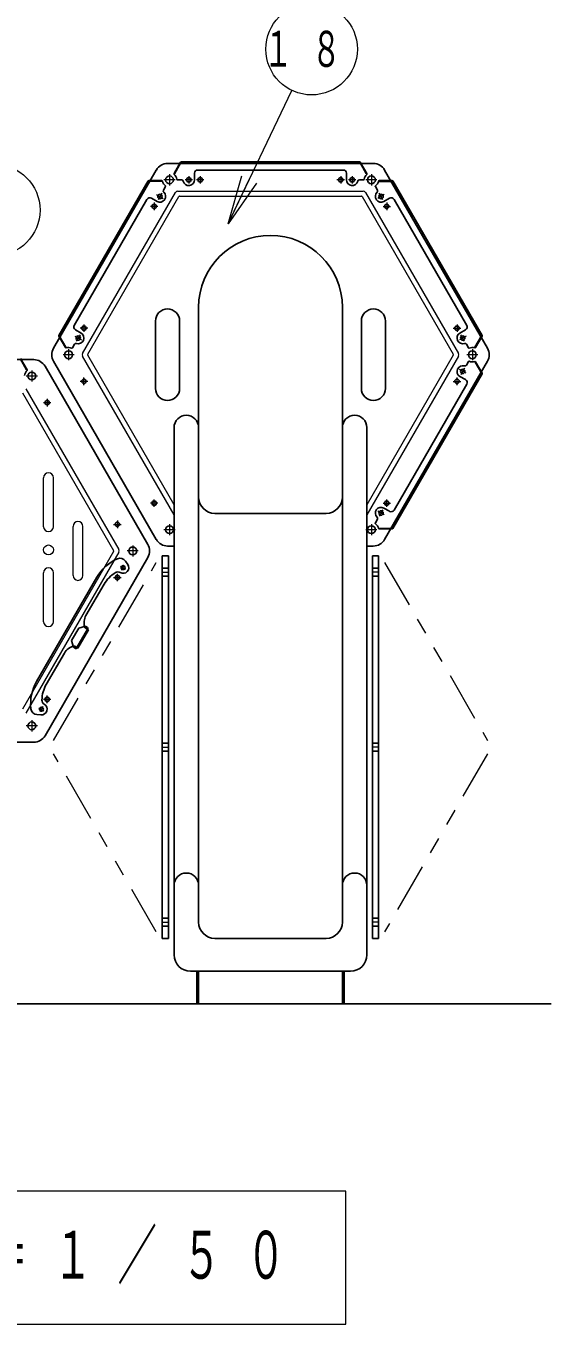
# Model space of a CAD drawing. Units: millimetres on the paper, scale 1:50. Extents: x -385 to 840, y 0 to 267.
# Drawn here: x 151 to 183.2, y 147.5 to 226.9 of the extents above; entities that cross this region are included whole.
import ezdxf

# ---------------------------------------------------------------- set-up
doc = ezdxf.new("R2010")
doc.units = ezdxf.units.MM
for name, pattern in [('USER1', [4.5, 2.5, -2]), ('USER2', [6, 3, -1, 1, -1]), ('USER3', [8, 3, -1, 1, -1, 1, -1])]:
    doc.linetypes.add(name, pattern=pattern)
doc.layers.add('1_50', color=7, linetype='Continuous', lineweight=25)
doc.styles.add('ＭＳ ゴシック', font='')
doc.styles.get('ＭＳ ゴシック').set_extended_font_data('MS Gothic')

msp = doc.modelspace()

# ---------------------------------------------------------------- linework, layer by layer
at = {"layer": '1_50', "lineweight": 13}
for p, q in [((163.382, 214.819), (167.288, 222.971)), ((163.382, 214.819), (164.227, 217.74)), ((163.382, 214.819), (164.678, 217.524)), ((165.129, 217.308), (163.382, 214.819)), ((152.097, 196.285), (152.097, 199.285)), ((152.697, 196.285), (152.697, 199.285)), ((153.897, 193.304), (153.897, 196.304)), ((154.497, 193.304), (154.497, 196.304)), ((152.097, 190.475), (152.097, 193.475)), ((152.697, 190.475), (152.697, 193.475)), ((170.597, 155.652), (119.797, 155.652)), ((170.597, 147.519), (170.597, 155.652)), ((119.797, 147.519), (170.597, 147.519))]:
    msp.add_line(p, q, dxfattribs=at)
at = {"layer": '1_50', "color": 131}
for p, q in [((159.689, 218.504), (172.275, 218.504)), ((152.703, 207.204), (158.996, 218.104)), ((172.968, 218.104), (179.261, 207.204)), ((138.904, 206.504), (151.49, 206.504)), ((152.183, 206.104), (158.476, 195.204)), ((158.996, 195.504), (152.703, 206.404)), ((179.261, 206.404), (172.968, 195.504)), ((160.082, 195.104), (159.689, 195.104)), ((171.882, 195.104), (172.275, 195.104)), ((158.476, 194.404), (152.183, 183.504)), ((159.362, 194.504), (159.362, 171.104)), ((159.362, 194.504), (159.742, 194.504)), ((159.362, 193.744), (159.742, 193.744)), ((159.742, 194.504), (159.742, 171.104)), ((172.222, 194.504), (172.222, 171.104)), ((172.602, 194.504), (172.222, 194.504)), ((172.602, 193.744), (172.222, 193.744)), ((172.602, 194.504), (172.602, 171.104)), ((159.362, 193.264), (159.742, 193.264)), ((172.602, 193.264), (172.222, 193.264)), ((138.904, 183.104), (151.49, 183.104)), ((159.362, 183.044), (159.742, 183.044)), ((172.602, 183.044), (172.222, 183.044)), ((159.362, 182.564), (159.742, 182.564)), ((172.602, 182.564), (172.222, 182.564)), ((159.362, 172.344), (159.742, 172.344)), ((172.602, 172.344), (172.222, 172.344)), ((159.362, 171.864), (159.742, 171.864)), ((172.602, 171.864), (172.222, 171.864)), ((159.362, 171.104), (159.742, 171.104)), ((172.602, 171.104), (172.222, 171.104)), ((161.482, 169.104), (161.482, 167.104)), ((161.572, 169.104), (161.572, 167.104)), ((170.392, 169.104), (170.392, 167.104)), ((170.482, 169.104), (170.482, 167.104))]:
    msp.add_line(p, q, dxfattribs=at)
at = {"layer": '1_50', "color": 190}
for p, q in [((160.083, 217.888), (160.485, 218.584)), ((160.523, 218.498), (160.459, 218.498)), ((160.52, 218.604), (171.443, 218.604)), ((160.583, 218.558), (160.583, 218.604)), ((171.38, 218.558), (171.38, 218.604)), ((171.44, 218.498), (171.505, 218.498)), ((171.88, 217.888), (171.478, 218.584)), ((161.332, 217.504), (161.332, 217.904)), ((161.532, 218.104), (170.432, 218.104)), ((170.632, 217.504), (170.632, 217.904)), ((153.032, 207.974), (158.493, 217.434)), ((158.502, 217.356), (158.462, 217.379)), ((159.333, 217.454), (158.528, 217.454)), ((158.584, 217.378), (158.616, 217.434)), ((159.565, 217.09), (159.435, 216.864)), ((160.282, 217.504), (160.543, 217.504)), ((171.681, 217.504), (171.42, 217.504)), ((172.399, 217.09), (172.529, 216.864)), ((172.631, 217.454), (173.435, 217.454)), ((173.38, 217.378), (173.348, 217.434)), ((173.462, 217.356), (173.502, 217.379)), ((173.47, 217.434), (178.932, 207.974)), ((153.971, 208.6), (158.421, 216.308)), ((159.04, 216.181), (158.694, 216.381)), ((172.923, 216.181), (173.27, 216.381)), ((173.543, 216.308), (177.993, 208.6)), ((161.582, 198.104), (161.582, 209.704)), ((170.382, 198.104), (170.382, 209.704)), ((158.942, 204.744), (158.942, 208.864)), ((160.422, 204.744), (160.422, 208.864)), ((171.542, 204.744), (171.542, 208.864)), ((173.022, 204.744), (173.022, 208.864)), ((153.103, 208.006), (153.063, 208.029)), ((154.39, 208.127), (154.044, 208.327)), ((177.573, 208.127), (177.92, 208.327)), ((178.86, 208.006), (178.9, 208.029)), ((153.434, 207.238), (153.032, 207.934)), ((153.125, 207.924), (153.093, 207.868)), ((153.866, 207.218), (153.996, 207.444)), ((178.098, 207.218), (177.968, 207.444)), ((178.529, 207.238), (178.932, 207.934)), ((178.838, 207.924), (178.87, 207.868)), ((151.096, 205.888), (150.693, 206.584)), ((173.47, 196.174), (178.932, 205.634)), ((178.098, 206.39), (177.968, 206.164)), ((178.529, 206.371), (178.932, 205.674)), ((178.838, 205.684), (178.87, 205.74)), ((173.543, 197.3), (177.993, 205.008)), ((177.573, 205.481), (177.92, 205.281)), ((178.86, 205.602), (178.9, 205.579)), ((172.923, 197.427), (173.27, 197.227)), ((172.399, 196.518), (172.529, 196.744)), ((172.631, 196.154), (173.435, 196.154)), ((173.38, 196.23), (173.348, 196.174)), ((173.462, 196.252), (173.502, 196.229))]:
    msp.add_line(p, q, dxfattribs=at)
at = {"layer": '1_50', "color": 190, "linetype": 'USER1', "lineweight": 13}
for p, q in [((160.123, 217.865), (160.523, 218.558)), ((160.523, 218.558), (171.44, 218.558)), ((171.84, 217.865), (171.44, 218.558)), ((160.123, 217.865), (160.084, 217.888)), ((171.84, 217.865), (171.88, 217.888)), ((153.073, 207.954), (158.532, 217.408)), ((159.332, 217.408), (158.532, 217.408)), ((159.332, 217.408), (159.332, 217.454)), ((172.632, 217.408), (172.632, 217.454)), ((172.632, 217.408), (173.432, 217.408)), ((173.432, 217.408), (178.89, 207.954)), ((153.473, 207.261), (153.073, 207.954)), ((153.473, 207.261), (153.433, 207.238)), ((178.49, 207.261), (178.89, 207.954)), ((178.49, 207.261), (178.53, 207.238)), ((151.055, 205.865), (150.655, 206.558)), ((151.055, 205.865), (151.095, 205.888)), ((173.432, 196.2), (178.89, 205.654)), ((178.49, 206.347), (178.53, 206.37)), ((178.49, 206.347), (178.89, 205.654)), ((172.632, 196.2), (172.632, 196.154)), ((172.632, 196.2), (173.432, 196.2))]:
    msp.add_line(p, q, dxfattribs=at)
at = {"layer": '1_50', "linetype": 'USER2', "lineweight": 13}
for p, q in [((159.804, 217.844), (159.804, 217.164)), ((172.159, 217.844), (172.159, 217.164)), ((160.144, 217.504), (159.464, 217.504)), ((172.499, 217.504), (171.819, 217.504)), ((153.966, 206.804), (153.286, 206.804)), ((153.626, 207.144), (153.626, 206.464)), ((178.677, 206.804), (177.997, 206.804)), ((178.337, 207.144), (178.337, 206.464)), ((151.375, 205.844), (151.375, 205.164)), ((151.715, 205.504), (151.035, 205.504)), ((159.804, 196.444), (159.804, 195.764)), ((172.159, 196.444), (172.159, 195.764)), ((160.144, 196.104), (159.464, 196.104)), ((172.499, 196.104), (171.819, 196.104)), ((157.892, 194.804), (157.212, 194.804)), ((157.552, 195.144), (157.552, 194.464)), ((151.375, 184.444), (151.375, 183.764)), ((151.715, 184.104), (151.035, 184.104))]:
    msp.add_line(p, q, dxfattribs=at)
at = {"layer": '1_50', "color": 2, "linetype": 'USER2', "lineweight": 13}
for p, q in [((160.982, 217.734), (160.982, 217.274)), ((161.682, 217.734), (161.682, 217.274)), ((170.282, 217.734), (170.282, 217.274)), ((170.982, 217.734), (170.982, 217.274)), ((161.212, 217.504), (160.752, 217.504)), ((161.912, 217.504), (161.452, 217.504)), ((170.512, 217.504), (170.052, 217.504)), ((171.212, 217.504), (170.752, 217.504)), ((158.865, 216.108), (158.865, 215.648)), ((159.016, 216.599), (159.414, 216.369)), ((159.33, 216.684), (159.1, 216.285)), ((172.947, 216.599), (172.549, 216.369)), ((172.863, 216.285), (172.633, 216.684)), ((173.098, 216.108), (173.098, 215.648)), ((159.095, 215.878), (158.635, 215.878)), ((172.868, 215.878), (173.328, 215.878)), ((154.33, 208.023), (154.1, 207.625)), ((154.795, 208.43), (154.335, 208.43)), ((154.565, 208.66), (154.565, 208.2)), ((177.168, 208.43), (177.628, 208.43)), ((177.398, 208.66), (177.398, 208.2)), ((177.863, 207.625), (177.633, 208.023)), ((154.016, 207.939), (154.414, 207.709)), ((177.947, 207.939), (177.549, 207.709)), ((177.947, 205.669), (177.549, 205.899)), ((177.863, 205.984), (177.633, 205.585)), ((154.795, 205.178), (154.335, 205.178)), ((154.565, 204.948), (154.565, 205.408)), ((177.168, 205.178), (177.628, 205.178)), ((177.398, 204.948), (177.398, 205.408)), ((152.314, 204.108), (152.314, 203.648)), ((152.084, 203.878), (152.544, 203.878)), ((159.095, 197.73), (158.635, 197.73)), ((158.865, 197.5), (158.865, 197.96)), ((172.868, 197.73), (173.328, 197.73)), ((173.098, 197.5), (173.098, 197.96)), ((172.947, 197.009), (172.549, 197.239)), ((172.863, 197.323), (172.633, 196.925)), ((156.384, 196.43), (156.844, 196.43)), ((156.614, 196.66), (156.614, 196.2)), ((156.384, 193.178), (156.844, 193.178)), ((156.614, 192.948), (156.614, 193.408)), ((152.314, 185.5), (152.314, 185.96)), ((152.084, 185.73), (152.544, 185.73))]:
    msp.add_line(p, q, dxfattribs=at)
at = {"layer": '1_50', "color": 131, "lineweight": 13}
for p, q in [((160.301, 216.804), (171.663, 216.804)), ((154.481, 206.884), (160.162, 216.724)), ((154.798, 206.834), (160.364, 216.474)), ((160.416, 216.504), (171.547, 216.504)), ((171.599, 216.474), (177.165, 206.834)), ((171.801, 216.724), (177.483, 206.884)), ((160.082, 197.023), (154.481, 206.724)), ((160.082, 197.623), (154.798, 206.774)), ((177.165, 206.774), (171.882, 197.623)), ((177.483, 206.724), (171.882, 197.023)), ((150.815, 204.474), (156.38, 194.834)), ((151.017, 204.724), (156.698, 194.884)), ((156.38, 194.774), (150.815, 185.134)), ((156.698, 194.724), (151.017, 184.884))]:
    msp.add_line(p, q, dxfattribs=at)
at = {"layer": '1_50', "color": 21}
for p, q in [((160.082, 202.354), (160.082, 170.104)), ((161.582, 172.104), (161.582, 202.354)), ((170.382, 172.104), (170.382, 202.354)), ((171.882, 202.354), (171.882, 170.104)), ((162.582, 197.104), (169.382, 197.104)), ((162.582, 171.104), (165.982, 171.104)), ((169.382, 171.104), (165.982, 171.104)), ((161.082, 169.104), (170.882, 169.104))]:
    msp.add_line(p, q, dxfattribs=at)
at = {"layer": '1_50', "color": 131, "linetype": 'USER3', "lineweight": 13}
for p, q in [((152.703, 183.204), (158.996, 194.104)), ((172.968, 194.104), (179.261, 183.204)), ((158.996, 171.504), (152.703, 182.404)), ((179.261, 182.404), (172.968, 171.504))]:
    msp.add_line(p, q, dxfattribs=at)
at = {"layer": '1_50', "color": 190, "linetype": 'USER2', "lineweight": 13}
for p, q in [((156.808, 193.874), (157.119, 193.694)), ((156.874, 193.628), (157.054, 193.94)), ((151.808, 185.214), (152.119, 185.034)), ((152.054, 185.28), (151.874, 184.968))]:
    msp.add_line(p, q, dxfattribs=at)
at = {"layer": '1_50', "color": 70}
for p, q in [((157.252, 193.983), (157.11, 194.189)), ((151.667, 186.81), (155.355, 193.199)), ((155.8, 192.769), (154.691, 190.848)), ((154.139, 188.891), (154.789, 190.017)), ((154.194, 188.859), (154.844, 189.985)), ((154.65, 190.097), (154.844, 189.985)), ((154, 188.972), (154.194, 188.859)), ((152.261, 186.639), (153.37, 188.56)), ((151.936, 184.775), (151.686, 184.795))]:
    msp.add_line(p, q, dxfattribs=at)
at = {"layer": '1_50', "color": 131, "linetype": 'USER2', "lineweight": 13}
for p, q in [((159.362, 193.504), (159.742, 193.504)), ((172.602, 193.504), (172.222, 193.504)), ((159.362, 182.804), (159.742, 182.804)), ((172.602, 182.804), (172.222, 182.804)), ((159.362, 172.104), (159.742, 172.104)), ((172.602, 172.104), (172.222, 172.104))]:
    msp.add_line(p, q, dxfattribs=at)
at = {"layer": '1_50', "color": 40}
for p, q in [((153.811, 189.323), (154.251, 190.085)), ((154.124, 188.865), (154.804, 190.043)), ((154.251, 190.085), (154.66, 190.195)), ((154.66, 190.195), (154.782, 190.125)), ((153.811, 189.323), (153.92, 188.913)), ((153.92, 188.913), (154.042, 188.843))]:
    msp.add_line(p, q, dxfattribs=at)
at = {"layer": '1_50'}
msp.add_line((106.203, 167.104), (183.152, 167.104), dxfattribs=at)
at = {"layer": '1_50', "lineweight": 13}
for centre in [(168.498, 225.496), (149.08, 215.654)]:
    msp.add_circle(centre, 2.8, dxfattribs=at)
at = {"layer": '1_50', "color": 131}
for centre in [(159.804, 217.504), (172.159, 217.504), (153.626, 206.804), (178.337, 206.804), (151.375, 205.504), (159.804, 196.104), (172.159, 196.104), (157.552, 194.804), (151.375, 184.104)]:
    msp.add_circle(centre, 0.24, dxfattribs=at)
at = {"layer": '1_50', "color": 2}
for centre in [(160.982, 217.504), (161.682, 217.504), (170.282, 217.504), (170.982, 217.504), (158.865, 215.878), (159.215, 216.484), (172.748, 216.484), (173.098, 215.878), (154.565, 208.43), (177.398, 208.43), (154.215, 207.824), (177.748, 207.824), (177.748, 205.784), (154.565, 205.178), (177.398, 205.178), (152.314, 203.878), (158.865, 197.73), (173.098, 197.73), (172.748, 197.124), (156.614, 196.43), (156.614, 193.178), (152.314, 185.73)]:
    msp.add_circle(centre, 0.135, dxfattribs=at)
at = {"layer": '1_50', "color": 131, "lineweight": 13}
msp.add_circle((152.397, 194.87), 0.3, dxfattribs=at)
at = {"layer": '1_50', "color": 190}
for centre in [(156.964, 193.784), (151.964, 185.124)]:
    msp.add_circle(centre, 0.12, dxfattribs=at)
at = {"layer": '1_50', "color": 131}
for centre, start, end in [((159.689, 217.704), 90, 150), ((172.275, 217.704), 30, 90), ((151.49, 205.704), 30, 90), ((153.395, 206.804), 150, 210), ((178.568, 206.804), 330, 30), ((159.689, 195.904), 210, 270), ((172.275, 195.904), 270, 330), ((157.783, 194.804), 330, 30), ((151.49, 183.904), 270, 330)]:
    msp.add_arc(centre, 0.8, start, end, dxfattribs=at)
at = {"layer": '1_50', "color": 190}
for centre, radius, start, end in [((160.459, 218.458), 0.04, 90, 150), ((160.52, 218.564), 0.04, 90, 150), ((160.523, 218.558), 0.06, 270, 0), ((171.44, 218.558), 0.06, 180, 270), ((171.443, 218.564), 0.04, 30, 90), ((171.505, 218.458), 0.04, 30, 90), ((160.118, 217.868), 0.04, 150, 229.19308), ((159.804, 217.504), 0.44, 4.78019, 49.19308), ((161.532, 217.904), 0.2, 90, 180), ((170.432, 217.904), 0.2, 0, 90), ((172.159, 217.504), 0.44, 130.80692, 175.21981), ((171.846, 217.868), 0.04, 310.80692, 30), ((158.528, 217.414), 0.04, 90, 150), ((158.532, 217.408), 0.06, 240, 330), ((158.651, 217.414), 0.04, 90, 150), ((159.333, 217.414), 0.04, 10.80692, 90), ((159.804, 217.504), 0.44, 190.80692, 235.21981), ((159.521, 216.814), 0.1, 150, 227.16041), ((159.53, 217.11), 0.04, 330, 55.21981), ((160.282, 217.544), 0.04, 184.78019, 270), ((160.543, 217.404), 0.1, 12.83959, 90), ((160.982, 217.504), 0.35, 192.83959, 0), ((170.982, 217.504), 0.35, 180, 347.16041), ((171.42, 217.404), 0.1, 90, 167.16041), ((171.681, 217.544), 0.04, 270, 355.21981), ((172.433, 217.11), 0.04, 124.78019, 210), ((172.159, 217.504), 0.44, 304.78019, 349.19308), ((172.442, 216.814), 0.1, 312.83959, 30), ((172.631, 217.414), 0.04, 90, 169.19308), ((173.313, 217.414), 0.04, 30, 90), ((173.432, 217.408), 0.06, 210, 300), ((173.435, 217.414), 0.04, 30, 90), ((158.594, 216.208), 0.2, 60, 150), ((159.215, 216.484), 0.35, 240, 47.16041), ((172.748, 216.484), 0.35, 132.83959, 300), ((173.37, 216.208), 0.2, 30, 120), ((165.982, 209.704), 4.4, 0, 180), ((159.682, 208.864), 0.74, 0, 180), ((172.282, 208.864), 0.74, 0, 180), ((154.144, 208.5), 0.2, 150, 240), ((154.215, 207.824), 0.35, 252.83959, 60), ((177.748, 207.824), 0.35, 120, 287.16041), ((177.82, 208.5), 0.2, 300, 30), ((153.066, 207.954), 0.04, 150, 210), ((153.128, 207.848), 0.04, 150, 210), ((153.073, 207.954), 0.06, 330, 60), ((153.469, 207.258), 0.04, 210, 289.19308), ((153.626, 206.804), 0.44, 64.78019, 109.19308), ((154.082, 207.394), 0.1, 72.83959, 150), ((177.881, 207.394), 0.1, 30, 107.16041), ((178.337, 206.804), 0.44, 70.80692, 115.21981), ((178.495, 207.258), 0.04, 250.80692, 330), ((178.89, 207.954), 0.06, 120, 210), ((178.836, 207.848), 0.04, 330, 30), ((178.897, 207.954), 0.04, 330, 30), ((153.831, 207.238), 0.04, 244.78019, 330), ((178.132, 207.238), 0.04, 210, 295.21981), ((151.375, 205.504), 0.44, 130.80692, 175.21981), ((151.061, 205.868), 0.04, 310.80692, 30), ((177.748, 205.784), 0.35, 72.83959, 240), ((177.881, 206.214), 0.1, 252.83959, 330), ((178.132, 206.37), 0.04, 64.78019, 150), ((178.337, 206.804), 0.44, 244.78019, 289.19308), ((178.495, 206.351), 0.04, 30, 109.19308), ((178.89, 205.654), 0.06, 150, 240), ((178.836, 205.76), 0.04, 330, 30), ((178.897, 205.654), 0.04, 330, 30), ((177.82, 205.108), 0.2, 330, 60), ((159.682, 204.744), 0.74, 180, 0), ((172.282, 204.744), 0.74, 180, 0), ((162.582, 198.104), 1, 180, 270), ((169.382, 198.104), 1, 270, 0), ((172.748, 197.124), 0.35, 60, 227.16041), ((173.37, 197.4), 0.2, 240, 330), ((172.433, 196.498), 0.04, 150, 235.21981), ((172.159, 196.104), 0.44, 10.80692, 55.21981), ((172.442, 196.794), 0.1, 330, 47.16041), ((172.631, 196.194), 0.04, 190.80692, 270), ((173.313, 196.194), 0.04, 270, 330), ((173.432, 196.2), 0.06, 60, 150), ((173.435, 196.194), 0.04, 270, 330)]:
    msp.add_arc(centre, radius, start, end, dxfattribs=at)
at = {"layer": '1_50', "color": 131, "lineweight": 13}
for centre, radius, start, end in [((160.301, 216.644), 0.16, 90, 150), ((171.663, 216.644), 0.16, 30, 90), ((160.416, 216.444), 0.06, 90, 150), ((171.547, 216.444), 0.06, 30, 90), ((154.619, 206.804), 0.16, 150, 210), ((154.85, 206.804), 0.06, 150, 210), ((177.113, 206.804), 0.06, 330, 30), ((177.344, 206.804), 0.16, 330, 30), ((156.328, 194.804), 0.06, 330, 30), ((156.559, 194.804), 0.16, 330, 30)]:
    msp.add_arc(centre, radius, start, end, dxfattribs=at)
at = {"layer": '1_50', "color": 21}
for centre, radius, start, end in [((160.832, 202.354), 0.75, 0, 180), ((171.132, 202.354), 0.75, 0, 180), ((162.582, 198.104), 1, 180, 270), ((169.382, 198.104), 1, 270, 0), ((160.832, 174.354), 0.75, 0, 180), ((171.132, 174.354), 0.75, 0, 180), ((162.582, 172.104), 1, 180, 270), ((169.382, 172.104), 1, 270, 0), ((161.082, 170.104), 1, 180, 270), ((170.882, 170.104), 1, 270, 0)]:
    msp.add_arc(centre, radius, start, end, dxfattribs=at)
at = {"layer": '1_50', "lineweight": 13}
for centre, start, end in [((152.397, 199.285), 0, 180), ((152.397, 196.285), 180, 0), ((154.197, 196.304), 0, 180), ((152.397, 193.475), 0, 180), ((154.197, 193.304), 180, 0), ((152.397, 190.475), 180, 0)]:
    msp.add_arc(centre, 0.3, start, end, dxfattribs=at)
at = {"layer": '1_50', "color": 70}
for centre, radius, start, end in [((157.705, 191.842), 2.713, 113.55551, 150), ((156.78, 193.962), 0.4, 34.54911, 113.55551), ((156.964, 193.784), 0.35, 240, 34.54911), ((157.532, 191.769), 2, 121.30559, 150), ((156.644, 193.23), 0.29, 60, 121.30559), ((155.47, 190.398), 0.9, 150, 195.52249), ((154.7, 190.184), 0.1, 195.52249, 240), ((154.15, 188.11), 0.9, 104.47751, 150), ((153.95, 188.885), 0.1, 60, 104.47751), ((154.016, 185.453), 2.713, 150, 186.44449), ((153.993, 185.639), 2, 150, 178.69441), ((151.718, 185.194), 0.4, 186.44449, 265.45089), ((151.964, 185.124), 0.35, 265.45089, 60), ((152.284, 185.678), 0.29, 178.69441, 240)]:
    msp.add_arc(centre, radius, start, end, dxfattribs=at)
at = {"layer": '1_50', "color": 40}
for centre, start, end in [((154.752, 190.073), 330, 60), ((154.072, 188.895), 240, 330)]:
    msp.add_arc(centre, 0.06, start, end, dxfattribs=at)

# ---------------------------------------------------------------- texts
at = {"layer": '1_50', "style": 'ＭＳ ゴシック'}
for s, insert, char_height, attachment_point in [('\\T1.64;\\W0.6;１８', (168.498, 225.496), 2.199, 5), ('\\T1.64;\\W0.6;Ａ視立面図\u3000Ｓ＝１／５０', (121.197, 151.585), 2.933, 4)]:
    msp.add_mtext(s, dxfattribs=dict(at, insert=insert, char_height=char_height, attachment_point=attachment_point))

doc.saveas('drawing.dxf')
